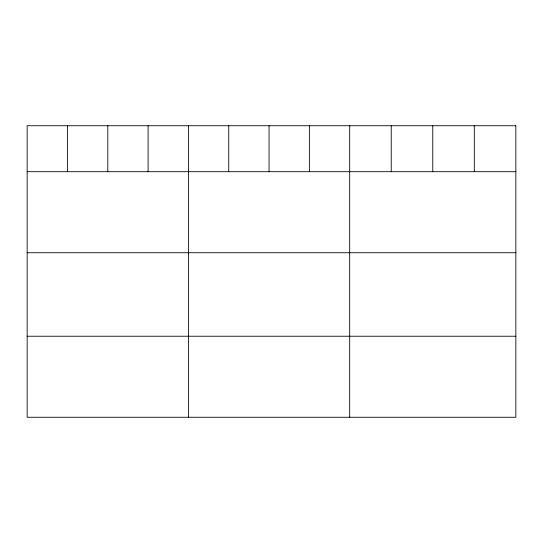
<?xml version="1.0" encoding="UTF-8"?>
<svg xmlns="http://www.w3.org/2000/svg" width="543" height="543" viewBox="0 0 543 543"><rect width="100%" height="100%" fill="white"/><g stroke="black" fill="none" stroke-linecap="round" stroke-linejoin="round"><path stroke-width="0.81" d="M27.15 171.697L515.85 171.697M27.15 252.739L515.85 252.739M27.15 336.232L515.85 336.232M474.31 125.732L474.31 171.697M432.771 125.732L432.771 171.697M391.231 125.732L391.231 171.697M349.692 125.732L349.692 417.268M309.374 125.732L309.374 171.697M269.056 125.732L269.056 171.697M228.739 125.732L228.739 171.697M188.421 125.732L188.421 417.268M148.103 125.732L148.103 171.697M107.785 125.732L107.785 171.697M67.468 125.732L67.468 171.697M515.85 125.732L27.15 125.732L27.15 417.268L515.85 417.268L515.85 125.732"/></g></svg>
